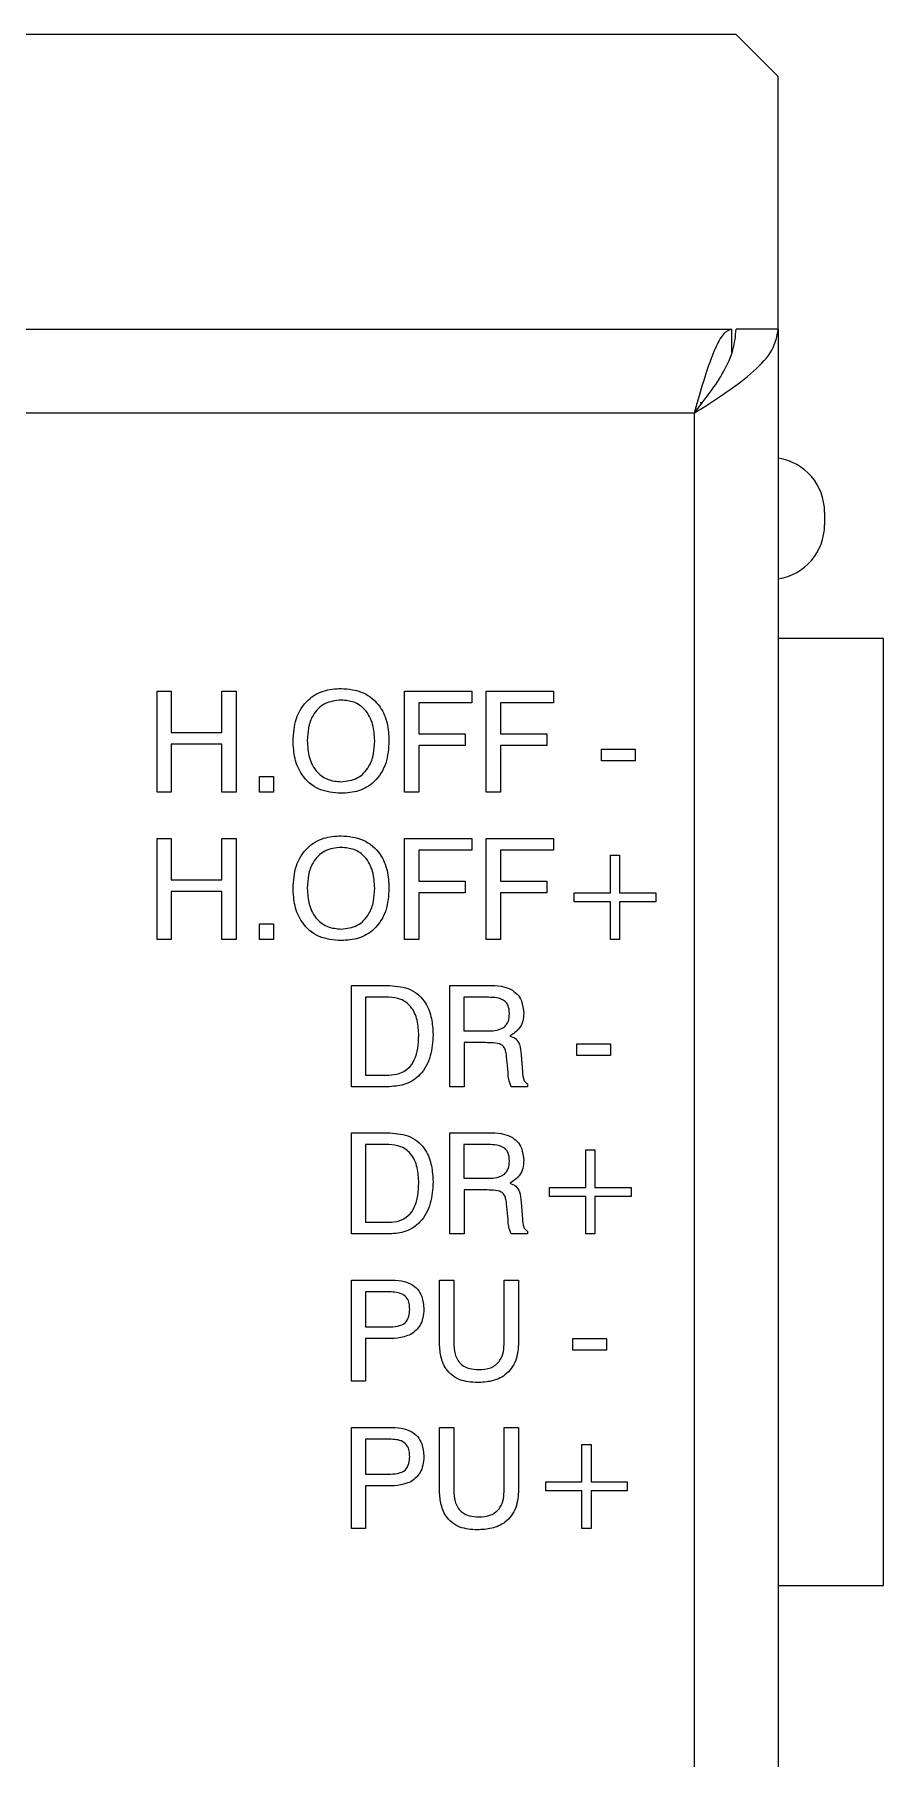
# Model space of a CAD drawing. Header units: millimetres. Extents: x -684 to 5961, y -1281 to 2539.
# Drawn here: x 2817.68 to 2837.84, y -477.58 to -436.61 of the extents above; entities that cross this region are included whole.
import ezdxf

# ---------------------------------------------------------------- set-up
doc = ezdxf.new("R2010")
doc.units = ezdxf.units.MM
doc.header["$LTSCALE"] = 5
doc.header["$MEASUREMENT"] = 0
doc.layers.get('0').update_dxf_attribs({"linetype": 'CONTINUOUS'})

msp = doc.modelspace()

# ---------------------------------------------------------------- linework, layer by layer
for p, q in [((2834.342, -436.615), (2812.592, -436.615)), ((2835.342, -437.615), (2834.342, -436.615)), ((2835.342, -443.615), (2835.342, -437.615)), ((2781.842, -443.615), (2834.242, -443.615)), ((2834.242, -444.17), (2834.242, -443.615)), ((2835.342, -443.615), (2834.342, -443.615)), ((2835.342, -443.615), (2835.342, -522.115)), ((2833.342, -445.615), (2781.842, -445.615)), ((2833.342, -445.615), (2833.342, -520.115)), ((2833.533, -445.365), (2833.488, -445.365)), ((2836.442, -447.965), (2836.442, -448.265)), ((2837.842, -450.965), (2835.342, -450.965)), ((2837.842, -473.465), (2837.842, -450.965)), ((2820.588, -452.215), (2820.927, -452.215)), ((2820.588, -454.615), (2820.588, -452.215)), ((2820.927, -452.215), (2820.927, -453.199)), ((2822.127, -452.215), (2822.465, -452.215)), ((2822.127, -453.199), (2822.127, -452.215)), ((2822.465, -452.215), (2822.465, -454.615)), ((2826.465, -452.215), (2828.065, -452.215)), ((2826.465, -454.615), (2826.465, -452.215)), ((2828.065, -452.215), (2828.065, -452.492)), ((2828.404, -452.215), (2830.004, -452.215)), ((2828.404, -454.615), (2828.404, -452.215)), ((2830.004, -452.215), (2830.004, -452.492)), ((2826.804, -452.492), (2826.804, -453.23)), ((2828.065, -452.492), (2826.804, -452.492)), ((2828.742, -452.492), (2828.742, -453.23)), ((2830.004, -452.492), (2828.742, -452.492)), ((2820.927, -453.199), (2822.127, -453.199)), ((2826.804, -453.23), (2827.905, -453.23)), ((2827.905, -453.23), (2827.905, -453.507)), ((2828.742, -453.23), (2829.843, -453.23)), ((2829.843, -453.23), (2829.843, -453.507)), ((2820.927, -453.476), (2820.927, -454.615)), ((2822.127, -453.476), (2820.927, -453.476)), ((2822.127, -454.615), (2822.127, -453.476)), ((2826.804, -453.507), (2826.804, -454.615)), ((2827.905, -453.507), (2826.804, -453.507)), ((2828.742, -453.507), (2828.742, -454.615)), ((2829.843, -453.507), (2828.742, -453.507)), ((2831.142, -453.599), (2831.942, -453.599)), ((2831.142, -453.876), (2831.142, -453.599)), ((2831.942, -453.876), (2831.142, -453.876)), ((2831.942, -453.599), (2831.942, -453.876)), ((2823.019, -454.245), (2823.357, -454.245)), ((2823.019, -454.615), (2823.019, -454.245)), ((2823.357, -454.245), (2823.357, -454.615)), ((2820.927, -454.615), (2820.588, -454.615)), ((2822.465, -454.615), (2822.127, -454.615)), ((2823.357, -454.615), (2823.019, -454.615)), ((2826.804, -454.615), (2826.465, -454.615)), ((2828.742, -454.615), (2828.404, -454.615)), ((2820.588, -455.715), (2820.927, -455.715)), ((2820.588, -458.115), (2820.588, -455.715)), ((2820.927, -455.715), (2820.927, -456.699)), ((2822.127, -455.715), (2822.465, -455.715)), ((2822.127, -456.699), (2822.127, -455.715)), ((2822.465, -455.715), (2822.465, -458.115)), ((2826.465, -455.715), (2828.065, -455.715)), ((2826.465, -458.115), (2826.465, -455.715)), ((2828.065, -455.715), (2828.065, -455.992)), ((2828.404, -455.715), (2830.004, -455.715)), ((2828.404, -458.115), (2828.404, -455.715)), ((2830.004, -455.715), (2830.004, -455.992)), ((2826.804, -455.992), (2826.804, -456.73)), ((2828.065, -455.992), (2826.804, -455.992)), ((2828.742, -455.992), (2828.742, -456.73)), ((2830.004, -455.992), (2828.742, -455.992)), ((2831.357, -457.007), (2831.357, -456.115)), ((2831.357, -456.115), (2831.573, -456.115)), ((2831.573, -456.115), (2831.573, -457.007)), ((2820.927, -456.699), (2822.127, -456.699)), ((2826.804, -456.73), (2827.905, -456.73)), ((2827.905, -456.73), (2827.905, -457.007)), ((2828.742, -456.73), (2829.843, -456.73)), ((2829.843, -456.73), (2829.843, -457.007)), ((2820.927, -456.976), (2820.927, -458.115)), ((2822.127, -456.976), (2820.927, -456.976)), ((2822.127, -458.115), (2822.127, -456.976)), ((2826.804, -457.007), (2826.804, -458.115)), ((2827.905, -457.007), (2826.804, -457.007)), ((2828.742, -457.007), (2828.742, -458.115)), ((2829.843, -457.007), (2828.742, -457.007)), ((2830.496, -457.007), (2831.357, -457.007)), ((2830.496, -457.222), (2830.496, -457.007)), ((2831.573, -457.007), (2832.434, -457.007)), ((2832.434, -457.007), (2832.434, -457.222)), ((2831.357, -457.222), (2830.496, -457.222)), ((2831.357, -458.115), (2831.357, -457.222)), ((2831.573, -457.222), (2831.573, -458.115)), ((2832.434, -457.222), (2831.573, -457.222)), ((2823.019, -457.745), (2823.357, -457.745)), ((2823.019, -458.115), (2823.019, -457.745)), ((2823.357, -457.745), (2823.357, -458.115)), ((2820.927, -458.115), (2820.588, -458.115)), ((2822.465, -458.115), (2822.127, -458.115)), ((2823.357, -458.115), (2823.019, -458.115)), ((2826.804, -458.115), (2826.465, -458.115)), ((2828.742, -458.115), (2828.404, -458.115)), ((2831.573, -458.115), (2831.357, -458.115)), ((2825.204, -459.215), (2826.118, -459.215)), ((2825.204, -461.615), (2825.204, -459.215)), ((2825.542, -459.492), (2825.542, -461.338)), ((2826.091, -459.492), (2825.542, -459.492)), ((2827.542, -459.215), (2828.461, -459.215)), ((2827.542, -461.615), (2827.542, -459.215)), ((2828.41, -459.492), (2827.877, -459.492)), ((2827.877, -459.492), (2827.877, -460.292)), ((2827.877, -460.292), (2828.41, -460.292)), ((2827.88, -460.569), (2827.88, -461.615)), ((2828.385, -460.569), (2827.88, -460.569)), ((2830.557, -460.599), (2831.357, -460.599)), ((2830.557, -460.876), (2830.557, -460.599)), ((2831.357, -460.599), (2831.357, -460.876)), ((2828.924, -461.278), (2828.896, -460.96)), ((2829.234, -460.86), (2829.264, -461.263)), ((2831.357, -460.876), (2830.557, -460.876)), ((2826.105, -461.615), (2825.204, -461.615)), ((2825.542, -461.338), (2826.091, -461.338)), ((2827.88, -461.615), (2827.542, -461.615)), ((2828.924, -461.288), (2828.924, -461.278)), ((2829.388, -461.615), (2828.998, -461.615)), ((2829.388, -461.547), (2829.388, -461.615)), ((2825.204, -462.715), (2826.118, -462.715)), ((2825.204, -465.115), (2825.204, -462.715)), ((2827.542, -462.715), (2828.461, -462.715)), ((2827.542, -465.115), (2827.542, -462.715)), ((2825.542, -462.992), (2825.542, -464.838)), ((2826.091, -462.992), (2825.542, -462.992)), ((2827.877, -462.992), (2827.877, -463.792)), ((2828.41, -462.992), (2827.877, -462.992)), ((2830.773, -464.007), (2830.773, -463.115)), ((2830.773, -463.115), (2830.988, -463.115)), ((2830.988, -463.115), (2830.988, -464.007)), ((2827.877, -463.792), (2828.41, -463.792)), ((2827.88, -464.069), (2827.88, -465.115)), ((2828.385, -464.069), (2827.88, -464.069)), ((2829.911, -464.007), (2830.773, -464.007)), ((2829.911, -464.222), (2829.911, -464.007)), ((2830.988, -464.007), (2831.85, -464.007)), ((2831.85, -464.007), (2831.85, -464.222)), ((2828.924, -464.778), (2828.896, -464.46)), ((2829.234, -464.36), (2829.264, -464.763)), ((2830.773, -464.222), (2829.911, -464.222)), ((2830.773, -465.115), (2830.773, -464.222)), ((2830.988, -464.222), (2830.988, -465.115)), ((2831.85, -464.222), (2830.988, -464.222)), ((2825.542, -464.838), (2826.091, -464.838)), ((2828.924, -464.788), (2828.924, -464.778)), ((2826.105, -465.115), (2825.204, -465.115)), ((2827.88, -465.115), (2827.542, -465.115)), ((2829.388, -465.115), (2828.998, -465.115)), ((2829.388, -465.047), (2829.388, -465.115)), ((2830.988, -465.115), (2830.773, -465.115)), ((2825.204, -466.215), (2826.092, -466.215)), ((2825.204, -468.615), (2825.204, -466.215)), ((2826.107, -466.492), (2825.542, -466.492)), ((2825.542, -466.492), (2825.542, -467.322)), ((2827.296, -466.215), (2827.634, -466.215)), ((2827.296, -467.683), (2827.296, -466.215)), ((2827.634, -466.215), (2827.634, -467.687)), ((2828.834, -466.215), (2829.173, -466.215)), ((2828.834, -467.687), (2828.834, -466.215)), ((2829.173, -466.215), (2829.173, -467.683)), ((2825.542, -467.322), (2826.083, -467.322)), ((2825.542, -467.599), (2825.542, -468.615)), ((2826.031, -467.599), (2825.542, -467.599)), ((2830.465, -467.599), (2831.265, -467.599)), ((2830.465, -467.876), (2830.465, -467.599)), ((2831.265, -467.599), (2831.265, -467.876)), ((2831.265, -467.876), (2830.465, -467.876)), ((2825.542, -468.615), (2825.204, -468.615)), ((2825.204, -469.715), (2826.092, -469.715)), ((2825.204, -472.115), (2825.204, -469.715)), ((2827.296, -469.715), (2827.634, -469.715)), ((2827.296, -471.183), (2827.296, -469.715)), ((2827.634, -469.715), (2827.634, -471.187)), ((2828.834, -469.715), (2829.173, -469.715)), ((2828.834, -471.187), (2828.834, -469.715)), ((2829.173, -469.715), (2829.173, -471.183)), ((2826.107, -469.992), (2825.542, -469.992)), ((2825.542, -469.992), (2825.542, -470.822)), ((2830.68, -471.007), (2830.68, -470.115)), ((2830.68, -470.115), (2830.896, -470.115)), ((2830.896, -470.115), (2830.896, -471.007)), ((2825.542, -470.822), (2826.083, -470.822)), ((2829.819, -471.007), (2830.68, -471.007)), ((2829.819, -471.222), (2829.819, -471.007)), ((2830.896, -471.007), (2831.757, -471.007)), ((2831.757, -471.007), (2831.757, -471.222)), ((2825.542, -471.099), (2825.542, -472.115)), ((2826.031, -471.099), (2825.542, -471.099)), ((2830.68, -471.222), (2829.819, -471.222)), ((2830.68, -472.115), (2830.68, -471.222)), ((2830.896, -471.222), (2830.896, -472.115)), ((2831.757, -471.222), (2830.896, -471.222)), ((2825.542, -472.115), (2825.204, -472.115)), ((2830.896, -472.115), (2830.68, -472.115)), ((2835.342, -473.465), (2837.842, -473.465))]:
    msp.add_line(p, q)
for centre, start, end in [((2835.142, -447.965), 0, 81.1501), ((2835.142, -448.265), 278.8499, 0)]:
    msp.add_arc(centre, 1.3, start, end)
for points in [[(2833.342, -445.615), (2833.604, -445.448), (2834.128, -445.115), (2834.789, -444.615), (2835.252, -444.115), (2835.312, -443.781), (2835.342, -443.615)], [(2833.342, -445.615), (2833.473, -445.448), (2833.735, -445.115), (2834.066, -444.615), (2834.297, -444.115), (2834.327, -443.781), (2834.342, -443.615)]]:
    msp.add_open_spline(points, degree=3)
for points, knots in [([(2834.242, -443.615), (2834.175, -443.639), (2834.041, -443.687), (2833.84, -444.059), (2833.639, -444.603), (2833.472, -445.16), (2833.374, -445.504), (2833.342, -445.615)], [0, 0, 0, 0, 0.223356, 0.446742, 0.670129, 0.893515, 1, 1, 1, 1]), ([(2823.819, -453.399), (2823.83, -453.22), (2823.853, -452.862), (2824.127, -452.42), (2824.537, -452.182), (2824.819, -452.163), (2824.96, -452.153)], [0, 0, 0, 0, 0.280678, 0.559592, 0.779388, 1, 1, 1, 1]), ([(2824.96, -452.153), (2825.14, -452.169), (2825.499, -452.201), (2825.896, -452.548), (2826.074, -452.978), (2826.089, -453.259), (2826.096, -453.399)], [0, 0, 0, 0, 0.279923, 0.558449, 0.778911, 1, 1, 1, 1]), ([(2824.96, -452.43), (2824.825, -452.444), (2824.556, -452.473), (2824.285, -452.761), (2824.171, -453.085), (2824.162, -453.295), (2824.157, -453.399)], [0, 0, 0, 0, 0.279335, 0.557915, 0.778699, 1, 1, 1, 1]), ([(2825.757, -453.399), (2825.75, -453.266), (2825.736, -453.001), (2825.563, -452.661), (2825.274, -452.455), (2825.065, -452.439), (2824.96, -452.43)], [0, 0, 0, 0, 0.280942, 0.560278, 0.779786, 1, 1, 1, 1]), ([(2824.96, -454.645), (2824.779, -454.63), (2824.419, -454.598), (2824.02, -454.252), (2823.841, -453.821), (2823.826, -453.54), (2823.819, -453.399)], [0, 0, 0, 0, 0.2799604, 0.5584989, 0.7789303, 1, 1, 1, 1]), ([(2824.157, -453.399), (2824.165, -453.533), (2824.18, -453.798), (2824.354, -454.139), (2824.645, -454.343), (2824.855, -454.36), (2824.96, -454.369)], [0, 0, 0, 0, 0.280928, 0.560245, 0.779781, 1, 1, 1, 1]), ([(2826.096, -453.399), (2826.085, -453.578), (2826.062, -453.936), (2825.79, -454.378), (2825.382, -454.617), (2825.101, -454.636), (2824.96, -454.645)], [0, 0, 0, 0, 0.280657, 0.5596065, 0.7794208, 1, 1, 1, 1]), ([(2824.96, -454.369), (2825.094, -454.354), (2825.362, -454.324), (2825.631, -454.036), (2825.743, -453.712), (2825.753, -453.504), (2825.757, -453.399)], [0, 0, 0, 0, 0.27927, 0.557886, 0.778691, 1, 1, 1, 1]), ([(2823.819, -456.899), (2823.83, -456.72), (2823.853, -456.362), (2824.127, -455.92), (2824.537, -455.682), (2824.819, -455.663), (2824.96, -455.653)], [0, 0, 0, 0, 0.280678, 0.559592, 0.779388, 1, 1, 1, 1]), ([(2824.96, -455.653), (2825.14, -455.669), (2825.499, -455.701), (2825.896, -456.048), (2826.074, -456.478), (2826.089, -456.759), (2826.096, -456.899)], [0, 0, 0, 0, 0.279923, 0.558449, 0.778911, 1, 1, 1, 1]), ([(2824.96, -455.93), (2824.825, -455.944), (2824.556, -455.973), (2824.285, -456.261), (2824.171, -456.585), (2824.162, -456.795), (2824.157, -456.899)], [0, 0, 0, 0, 0.279335, 0.557915, 0.778699, 1, 1, 1, 1]), ([(2825.757, -456.899), (2825.75, -456.766), (2825.736, -456.501), (2825.563, -456.161), (2825.274, -455.955), (2825.065, -455.939), (2824.96, -455.93)], [0, 0, 0, 0, 0.280942, 0.560278, 0.779786, 1, 1, 1, 1]), ([(2824.96, -458.145), (2824.779, -458.13), (2824.419, -458.098), (2824.02, -457.752), (2823.841, -457.321), (2823.826, -457.04), (2823.819, -456.899)], [0, 0, 0, 0, 0.2799604, 0.5584989, 0.7789303, 1, 1, 1, 1]), ([(2824.157, -456.899), (2824.165, -457.033), (2824.18, -457.298), (2824.354, -457.639), (2824.645, -457.843), (2824.855, -457.86), (2824.96, -457.869)], [0, 0, 0, 0, 0.280928, 0.560245, 0.779781, 1, 1, 1, 1]), ([(2826.096, -456.899), (2826.085, -457.078), (2826.062, -457.436), (2825.79, -457.878), (2825.382, -458.117), (2825.101, -458.136), (2824.96, -458.145)], [0, 0, 0, 0, 0.280657, 0.559607, 0.779421, 1, 1, 1, 1]), ([(2824.96, -457.869), (2825.094, -457.854), (2825.362, -457.824), (2825.631, -457.536), (2825.743, -457.212), (2825.753, -457.004), (2825.757, -456.899)], [0, 0, 0, 0, 0.2792696, 0.557886, 0.7786914, 1, 1, 1, 1]), ([(2826.804, -460.404), (2826.798, -460.281), (2826.787, -460.036), (2826.646, -459.713), (2826.382, -459.515), (2826.188, -459.499), (2826.091, -459.492)], [0, 0, 0, 0, 0.281177, 0.56059, 0.779794, 1, 1, 1, 1]), ([(2826.118, -459.215), (2826.285, -459.228), (2826.618, -459.255), (2826.979, -459.587), (2827.124, -459.991), (2827.136, -460.25), (2827.142, -460.38)], [0, 0, 0, 0, 0.280007, 0.55813, 0.77873, 1, 1, 1, 1]), ([(2828.957, -459.875), (2828.953, -459.809), (2828.947, -459.711), (2828.875, -459.599), (2828.709, -459.492), (2828.543, -459.492), (2828.41, -459.492)], [0, 0, 0, 0, 0.249914, 0.375118, 0.500285, 1, 1, 1, 1]), ([(2828.461, -459.215), (2828.563, -459.212), (2828.743, -459.209), (2828.912, -459.271), (2828.986, -459.298)], [0, 0, 0, 0, 0.56113, 1, 1, 1, 1]), ([(2828.986, -459.298), (2829.04, -459.334), (2829.147, -459.404), (2829.271, -459.604), (2829.287, -459.769), (2829.296, -459.87)], [0, 0, 0, 0, 0.280369, 0.560624, 1, 1, 1, 1]), ([(2828.41, -460.292), (2828.548, -460.289), (2828.72, -460.286), (2828.879, -460.16), (2828.947, -460.043), (2828.953, -459.942), (2828.957, -459.875)], [0, 0, 0, 0, 0.49872, 0.624089, 0.749578, 1, 1, 1, 1]), ([(2829.296, -459.87), (2829.292, -459.932), (2829.284, -460.058), (2829.188, -460.269), (2829.049, -460.356), (2828.964, -460.409)], [0, 0, 0, 0, 0.281123, 0.561717, 1, 1, 1, 1]), ([(2826.091, -461.338), (2826.174, -461.332), (2826.341, -461.321), (2826.566, -461.193), (2826.777, -460.888), (2826.792, -460.604), (2826.804, -460.404)], [0, 0, 0, 0, 0.187244, 0.373791, 0.560576, 1, 1, 1, 1]), ([(2827.142, -460.38), (2827.133, -460.551), (2827.115, -460.892), (2826.886, -461.328), (2826.509, -461.584), (2826.24, -461.604), (2826.105, -461.615)], [0, 0, 0, 0, 0.280936, 0.560148, 0.779663, 1, 1, 1, 1]), ([(2828.964, -460.409), (2829.015, -460.428), (2829.117, -460.465), (2829.219, -460.639), (2829.229, -460.776), (2829.234, -460.86)], [0, 0, 0, 0, 0.2799862, 0.5583289, 1, 1, 1, 1]), ([(2828.896, -460.96), (2828.89, -460.896), (2828.881, -460.801), (2828.838, -460.679), (2828.74, -460.59), (2828.574, -460.574), (2828.448, -460.57), (2828.385, -460.569)], [0, 0, 0, 0, 0.250518, 0.375642, 0.499354, 0.749186, 1, 1, 1, 1]), ([(2828.998, -461.615), (2828.976, -461.556), (2828.937, -461.45), (2828.928, -461.338), (2828.924, -461.288)], [0, 0, 0, 0, 0.5584111, 1, 1, 1, 1]), ([(2829.264, -461.263), (2829.269, -461.324), (2829.276, -461.409), (2829.327, -461.508), (2829.368, -461.534), (2829.388, -461.547)], [0, 0, 0, 0, 0.560751, 0.780629, 1, 1, 1, 1]), ([(2826.118, -462.715), (2826.285, -462.728), (2826.618, -462.755), (2826.979, -463.087), (2827.124, -463.491), (2827.136, -463.75), (2827.142, -463.88)], [0, 0, 0, 0, 0.280007, 0.55813, 0.77873, 1, 1, 1, 1]), ([(2828.461, -462.715), (2828.563, -462.712), (2828.743, -462.709), (2828.912, -462.771), (2828.986, -462.798)], [0, 0, 0, 0, 0.56113, 1, 1, 1, 1]), ([(2828.986, -462.798), (2829.04, -462.834), (2829.147, -462.904), (2829.271, -463.104), (2829.287, -463.269), (2829.296, -463.37)], [0, 0, 0, 0, 0.280369, 0.560624, 1, 1, 1, 1]), ([(2826.804, -463.904), (2826.798, -463.781), (2826.787, -463.536), (2826.646, -463.213), (2826.382, -463.015), (2826.188, -462.999), (2826.091, -462.992)], [0, 0, 0, 0, 0.281177, 0.56059, 0.779794, 1, 1, 1, 1]), ([(2828.957, -463.375), (2828.953, -463.309), (2828.947, -463.211), (2828.875, -463.099), (2828.709, -462.992), (2828.543, -462.992), (2828.41, -462.992)], [0, 0, 0, 0, 0.249914, 0.375118, 0.500285, 1, 1, 1, 1]), ([(2828.41, -463.792), (2828.548, -463.789), (2828.72, -463.786), (2828.879, -463.66), (2828.947, -463.543), (2828.953, -463.442), (2828.957, -463.375)], [0, 0, 0, 0, 0.49872, 0.624089, 0.749578, 1, 1, 1, 1]), ([(2829.296, -463.37), (2829.292, -463.432), (2829.284, -463.558), (2829.188, -463.769), (2829.049, -463.856), (2828.964, -463.909)], [0, 0, 0, 0, 0.281123, 0.561717, 1, 1, 1, 1]), ([(2826.091, -464.838), (2826.174, -464.832), (2826.341, -464.821), (2826.566, -464.693), (2826.777, -464.388), (2826.792, -464.104), (2826.804, -463.904)], [0, 0, 0, 0, 0.187244, 0.373791, 0.560576, 1, 1, 1, 1]), ([(2827.142, -463.88), (2827.133, -464.051), (2827.115, -464.392), (2826.886, -464.828), (2826.509, -465.084), (2826.24, -465.104), (2826.105, -465.115)], [0, 0, 0, 0, 0.280936, 0.560148, 0.779663, 1, 1, 1, 1]), ([(2828.896, -464.46), (2828.89, -464.396), (2828.881, -464.301), (2828.838, -464.179), (2828.74, -464.09), (2828.574, -464.074), (2828.448, -464.07), (2828.385, -464.069)], [0, 0, 0, 0, 0.2505179, 0.3756417, 0.4993537, 0.7491857, 1, 1, 1, 1]), ([(2828.964, -463.909), (2829.015, -463.928), (2829.117, -463.965), (2829.219, -464.139), (2829.229, -464.276), (2829.234, -464.36)], [0, 0, 0, 0, 0.279986, 0.558329, 1, 1, 1, 1]), ([(2828.998, -465.115), (2828.976, -465.056), (2828.937, -464.95), (2828.928, -464.838), (2828.924, -464.788)], [0, 0, 0, 0, 0.558411, 1, 1, 1, 1]), ([(2829.264, -464.763), (2829.269, -464.824), (2829.276, -464.909), (2829.327, -465.008), (2829.368, -465.034), (2829.388, -465.047)], [0, 0, 0, 0, 0.560751, 0.780629, 1, 1, 1, 1]), ([(2826.092, -466.215), (2826.195, -466.213), (2826.378, -466.21), (2826.548, -466.276), (2826.622, -466.306)], [0, 0, 0, 0, 0.561022, 1, 1, 1, 1]), ([(2826.588, -466.905), (2826.586, -466.859), (2826.583, -466.767), (2826.534, -466.635), (2826.377, -466.5), (2826.218, -466.495), (2826.107, -466.492)], [0, 0, 0, 0, 0.187731, 0.37472, 0.56089, 1, 1, 1, 1]), ([(2826.622, -466.306), (2826.677, -466.344), (2826.786, -466.419), (2826.904, -466.633), (2826.918, -466.803), (2826.927, -466.907)], [0, 0, 0, 0, 0.2799927, 0.5602428, 1, 1, 1, 1]), ([(2826.083, -467.322), (2826.154, -467.32), (2826.294, -467.316), (2826.494, -467.246), (2826.581, -467.072), (2826.586, -466.961), (2826.588, -466.905)], [0, 0, 0, 0, 0.2816151, 0.5599459, 0.7789512, 1, 1, 1, 1]), ([(2826.927, -466.907), (2826.913, -467.043), (2826.888, -467.285), (2826.702, -467.437), (2826.619, -467.504)], [0, 0, 0, 0, 0.559834, 1, 1, 1, 1]), ([(2826.619, -467.504), (2826.513, -467.54), (2826.322, -467.606), (2826.12, -467.601), (2826.031, -467.599)], [0, 0, 0, 0, 0.557699, 1, 1, 1, 1]), ([(2828.194, -468.645), (2828.052, -468.637), (2827.769, -468.62), (2827.439, -468.362), (2827.311, -468.015), (2827.301, -467.794), (2827.296, -467.683)], [0, 0, 0, 0, 0.2805921, 0.5582912, 0.7787276, 1, 1, 1, 1]), ([(2827.634, -467.687), (2827.638, -467.782), (2827.647, -467.971), (2827.78, -468.218), (2828.009, -468.326), (2828.158, -468.334), (2828.233, -468.338)], [0, 0, 0, 0, 0.281156, 0.559289, 0.779022, 1, 1, 1, 1]), ([(2829.173, -467.683), (2829.164, -467.831), (2829.147, -468.125), (2828.894, -468.477), (2828.54, -468.628), (2828.31, -468.64), (2828.194, -468.645)], [0, 0, 0, 0, 0.280629, 0.558746, 0.778915, 1, 1, 1, 1]), ([(2828.233, -468.338), (2828.329, -468.332), (2828.519, -468.321), (2828.741, -468.145), (2828.824, -467.91), (2828.831, -467.761), (2828.834, -467.687)], [0, 0, 0, 0, 0.280594, 0.558175, 0.778696, 1, 1, 1, 1]), ([(2826.092, -469.715), (2826.195, -469.713), (2826.378, -469.71), (2826.548, -469.776), (2826.622, -469.806)], [0, 0, 0, 0, 0.561022, 1, 1, 1, 1]), ([(2826.622, -469.806), (2826.677, -469.844), (2826.786, -469.919), (2826.904, -470.133), (2826.918, -470.303), (2826.927, -470.407)], [0, 0, 0, 0, 0.279993, 0.560243, 1, 1, 1, 1]), ([(2826.588, -470.405), (2826.586, -470.359), (2826.583, -470.267), (2826.534, -470.135), (2826.377, -470), (2826.218, -469.995), (2826.107, -469.992)], [0, 0, 0, 0, 0.187731, 0.37472, 0.56089, 1, 1, 1, 1]), ([(2826.083, -470.822), (2826.154, -470.82), (2826.294, -470.816), (2826.494, -470.746), (2826.581, -470.572), (2826.586, -470.461), (2826.588, -470.405)], [0, 0, 0, 0, 0.2816151, 0.5599459, 0.7789512, 1, 1, 1, 1]), ([(2826.927, -470.407), (2826.913, -470.543), (2826.888, -470.785), (2826.702, -470.937), (2826.619, -471.004)], [0, 0, 0, 0, 0.559834, 1, 1, 1, 1]), ([(2826.619, -471.004), (2826.513, -471.04), (2826.322, -471.106), (2826.12, -471.101), (2826.031, -471.099)], [0, 0, 0, 0, 0.557699, 1, 1, 1, 1]), ([(2828.194, -472.145), (2828.052, -472.137), (2827.769, -472.12), (2827.439, -471.862), (2827.311, -471.515), (2827.301, -471.294), (2827.296, -471.183)], [0, 0, 0, 0, 0.280592, 0.558291, 0.778728, 1, 1, 1, 1]), ([(2827.634, -471.187), (2827.638, -471.282), (2827.647, -471.471), (2827.78, -471.718), (2828.009, -471.826), (2828.158, -471.834), (2828.233, -471.838)], [0, 0, 0, 0, 0.281156, 0.559289, 0.779022, 1, 1, 1, 1]), ([(2829.173, -471.183), (2829.164, -471.331), (2829.147, -471.625), (2828.894, -471.977), (2828.54, -472.128), (2828.31, -472.14), (2828.194, -472.145)], [0, 0, 0, 0, 0.280629, 0.558746, 0.778915, 1, 1, 1, 1]), ([(2828.233, -471.838), (2828.329, -471.832), (2828.519, -471.821), (2828.741, -471.645), (2828.824, -471.41), (2828.831, -471.261), (2828.834, -471.187)], [0, 0, 0, 0, 0.280594, 0.558175, 0.778696, 1, 1, 1, 1])]:
    msp.add_open_spline(points, degree=3, knots=knots)

doc.saveas('drawing.dxf')
